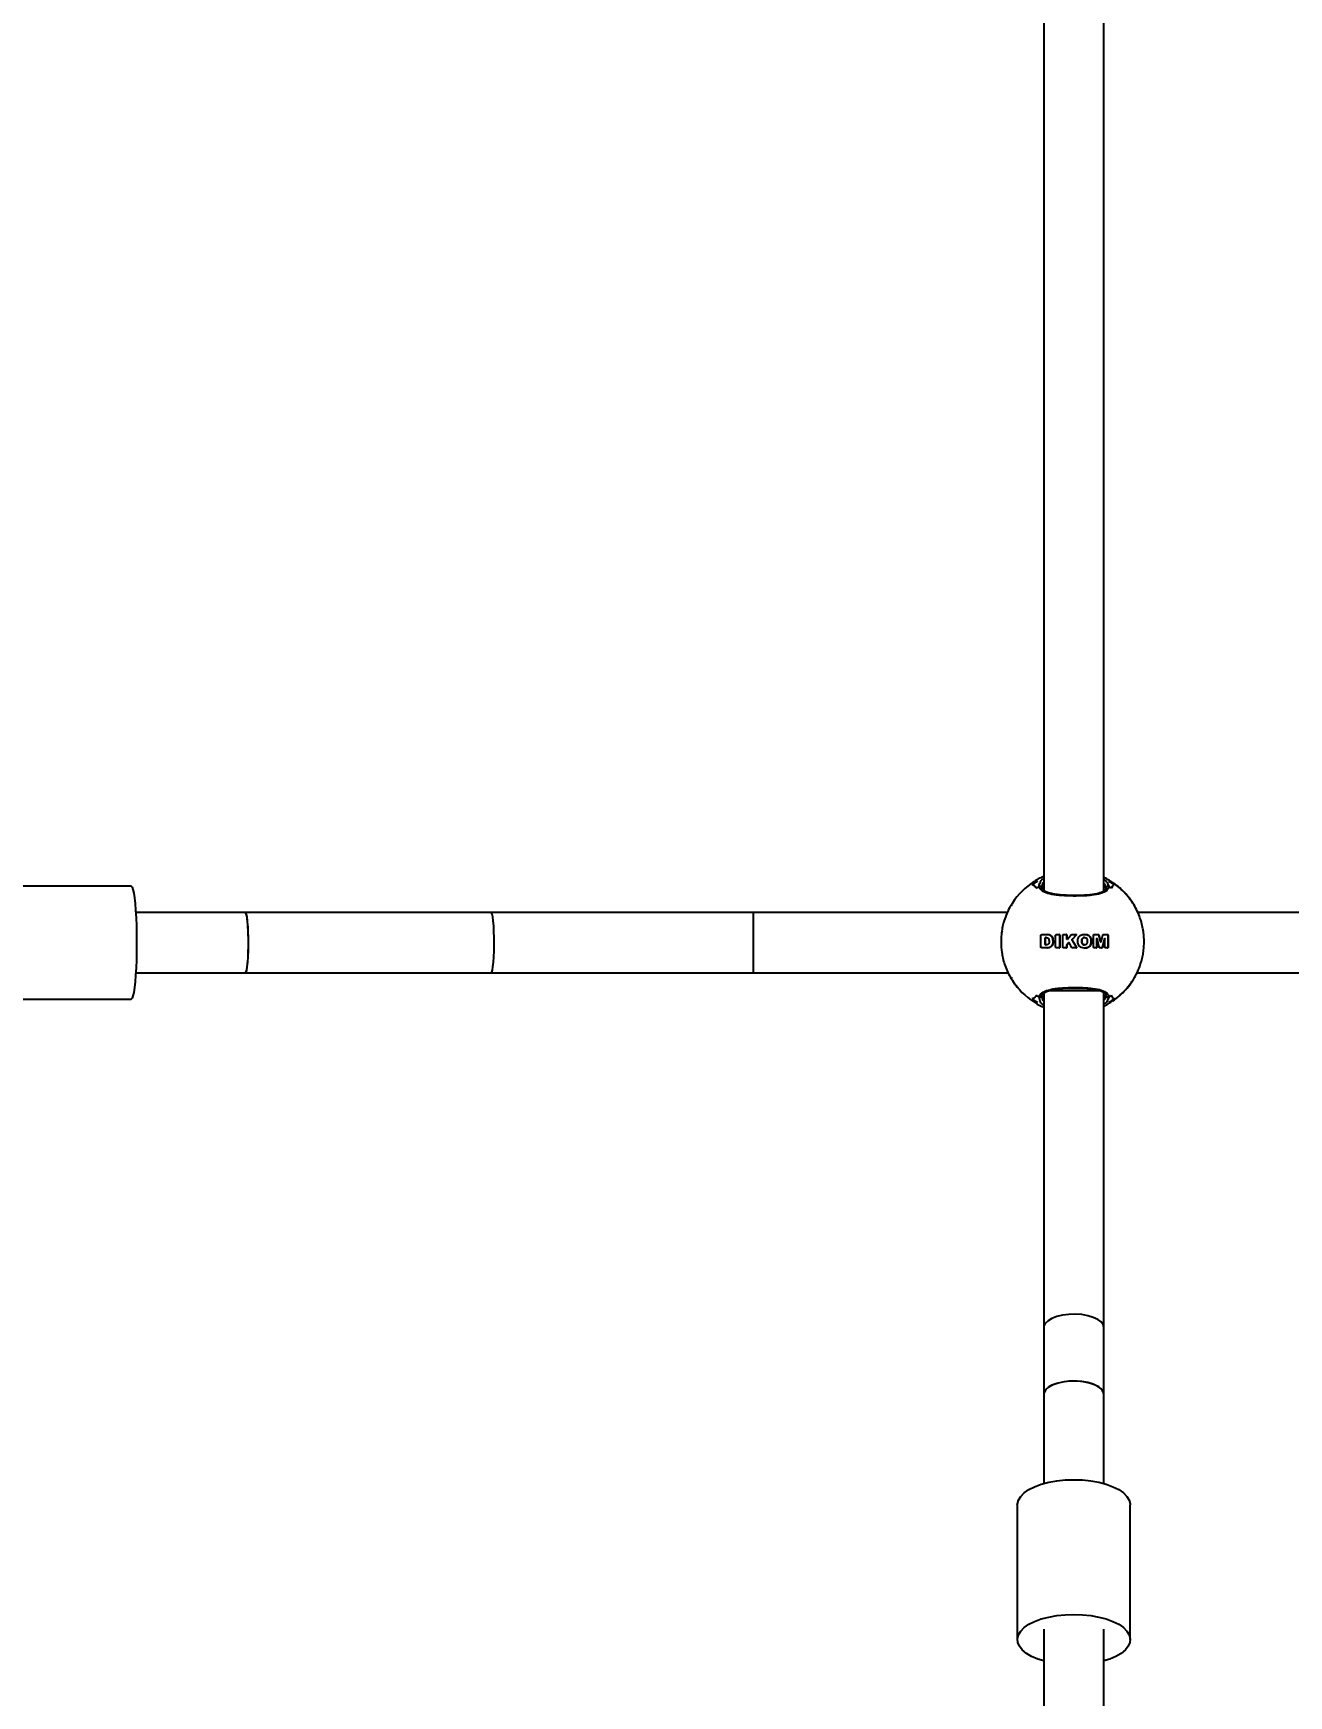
# Model space of a CAD drawing. Header units: millimetres. Extents: x -3362 to 2982, y -2844 to 2289.
# Drawn here: x -847.8 to -514.3, y -461.4 to -19.8 of the extents above; entities that cross this region are included whole.
import ezdxf

# ---------------------------------------------------------------- set-up
doc = ezdxf.new("R2010")
doc.units = ezdxf.units.MM
doc.layers.add('DIKOM_ОБЪЕКТ', color=7, linetype='Continuous')
doc.layers.add('DIKOM_РАЗМЕР_ЗОНА', color=7, linetype='Continuous')
doc.styles.add('style1', font='arial.ttf', dxfattribs={"width": 0.8})
doc.dimstyles.new('1-50', dxfattribs={"dimtxt": 300, "dimasz": 200, "dimexe": 100, "dimexo": 0, "dimgap": 100, "dimtad": 1, "dimdec": 0, "dimtxsty": 'style1', "dimcen": 0, "dimclrd": 7, "dimclre": 7, "dimadec": 1, "dimazin": 2, "dimtfac": 1, "dimtdec": 0, "dimtmove": 0, "dimatfit": 3, "dimfxl": 0, "dimlwd": 25, "dimlwe": 18, "dimarcsym": 0})

# ---------------------------------------------------------------- blocks, each defined once
blk = doc.blocks.new('*D0')
at = {"layer": 'Defpoints', "color": 0, "transparency": 16777216}
for p in [(-2617.78, -272.68), (2982.22, -272.68), (2982.22, -2743.66)]:
    blk.add_point(p, dxfattribs=at)
at = {"layer": 'DIKOM_РАЗМЕР_ЗОНА', "color": 7, "lineweight": 18, "transparency": 16777216}
for p, q in [((-2617.78, -272.68), (-2617.78, -2843.66)), ((2982.22, -272.68), (2982.22, -2843.66))]:
    blk.add_line(p, q, dxfattribs=at)
at = {"layer": 'DIKOM_РАЗМЕР_ЗОНА', "color": 7, "lineweight": 25, "transparency": 16777216}
blk.add_line((-2417.78, -2743.66), (2782.22, -2743.66), dxfattribs=at)
at = {"layer": 'DIKOM_РАЗМЕР_ЗОНА', "color": 7, "transparency": 16777216}
for points in [[(-2417.78, -2710.33), (-2417.78, -2777), (-2617.78, -2743.66)], [(2782.22, -2710.33), (2782.22, -2777), (2982.22, -2743.66)]]:
    blk.add_solid(points, dxfattribs=at)
at = {"layer": 'DIKOM_РАЗМЕР_ЗОНА', "color": 0, "transparency": 16777216, "insert": (182.22, -2490.49), "char_height": 300, "attachment_point": 5, "style": 'style1'}
blk.add_mtext('5600', dxfattribs=at)
blk = doc.blocks.new('*D1')
at = {"layer": 'Defpoints', "color": 0, "transparency": 16777216}
for p in [(-2911.71, 2288.6), (542, 2288.6), (182.22, -2211.4)]:
    blk.add_point(p, dxfattribs=at)
at = {"layer": 'DIKOM_РАЗМЕР_ЗОНА', "color": 7, "lineweight": 18, "transparency": 16777216}
for p, q in [((542, 2288.6), (-3011.71, 2288.6)), ((182.22, -2211.4), (-3011.71, -2211.4))]:
    blk.add_line(p, q, dxfattribs=at)
at = {"layer": 'DIKOM_РАЗМЕР_ЗОНА', "color": 7, "lineweight": 25, "transparency": 16777216}
blk.add_line((-2911.71, -2011.4), (-2911.71, 2088.6), dxfattribs=at)
at = {"layer": 'DIKOM_РАЗМЕР_ЗОНА', "color": 7, "transparency": 16777216}
for points in [[(-2945.05, 2088.6), (-2878.38, 2088.6), (-2911.71, 2288.6)], [(-2945.05, -2011.4), (-2878.38, -2011.4), (-2911.71, -2211.4)]]:
    blk.add_solid(points, dxfattribs=at)
at = {"layer": 'DIKOM_РАЗМЕР_ЗОНА', "color": 0, "transparency": 16777216, "insert": (-3164.89, 38.6), "char_height": 300, "attachment_point": 5, "rotation": 90, "style": 'style1'}
blk.add_mtext('4500', dxfattribs=at)

msp = doc.modelspace()

# ---------------------------------------------------------------- linework, layer by layer
at = {"layer": 'DIKOM_ОБЪЕКТ'}
for p, q in [((-579.41, 25.18), (-579.41, -247.46)), ((-563.41, -247.65), (-563.41, 25.37)), ((-821.81, -246.4), (-861.61, -246.4)), ((-579.87, -246.81), (-579.88, -246.61)), ((-562.91, -246.94), (-562.94, -246.86)), ((-562.43, -245.7), (-562.15, -246.47)), ((-587.89, -251.38), (-587.97, -251.64)), ((-587.62, -250.75), (-587.8, -251.04)), ((-587.73, -250.89), (-587.78, -251.05)), ((-791.41, -253.4), (-820.55, -253.4)), ((-726.15, -253.4), (-791.41, -253.4)), ((-656.49, -253.4), (-726.15, -253.4)), ((-589.07, -253.4), (-656.49, -253.4)), ((-656.49, -269.4), (-656.49, -253.4)), ((-289.07, -253.4), (-554.41, -253.4)), ((-580.15, -259.38), (-580.05, -259.28)), ((-580.15, -262.55), (-580.15, -259.43)), ((-580.05, -259.28), (-579.94, -259.24)), ((-579.94, -259.24), (-579.85, -259.23)), ((-579.85, -259.23), (-578.51, -259.23)), ((-579.04, -260.23), (-579.04, -261.75)), ((-579.04, -261.75), (-579.04, -260.23)), ((-579.04, -260.23), (-579.04, -260.23)), ((-578.8, -260.03), (-578.8, -260.03)), ((-578.79, -260.03), (-578.61, -260.03)), ((-578.78, -260.03), (-578.78, -260.03)), ((-578.51, -259.23), (-577.8, -259.33)), ((-577.8, -259.33), (-578.51, -259.23)), ((-578.2, -260.19), (-578.11, -260.29)), ((-577.8, -259.33), (-577.65, -259.39)), ((-577.65, -259.39), (-577.8, -259.33)), ((-577.8, -259.33), (-577.8, -259.33)), ((-577.65, -259.39), (-577.13, -259.86)), ((-577.14, -259.86), (-577.65, -259.39)), ((-577.65, -259.39), (-577.65, -259.39)), ((-576.94, -260.3), (-577.14, -259.86)), ((-577.14, -259.86), (-577.13, -259.86)), ((-577.13, -259.86), (-576.94, -260.3)), ((-576.94, -260.3), (-576.86, -261.27)), ((-576.86, -261.27), (-576.94, -260.3)), ((-576.94, -260.3), (-576.94, -260.3)), ((-576.23, -262.55), (-576.23, -259.43)), ((-576.03, -259.23), (-575.33, -259.23)), ((-575.13, -259.43), (-575.13, -262.55)), ((-575.13, -262.55), (-575.13, -259.43)), ((-575.13, -259.43), (-575.13, -259.43)), ((-574.33, -262.55), (-574.33, -259.43)), ((-574.13, -259.23), (-573.44, -259.23)), ((-573.24, -259.43), (-573.24, -260.36)), ((-573.24, -260.36), (-573.24, -259.43)), ((-573.24, -259.43), (-573.24, -259.43)), ((-573.24, -260.36), (-573.24, -260.36)), ((-573.17, -260.44), (-573.16, -260.44)), ((-573.1, -260.41), (-572.22, -259.38)), ((-571.89, -259.23), (-570.85, -259.23)), ((-571.8, -260.41), (-570.79, -259.37)), ((-571.8, -260.41), (-571.79, -260.41)), ((-570.79, -259.37), (-571.79, -260.41)), ((-570.79, -259.37), (-570.79, -259.37)), ((-569.09, -260.23), (-569.09, -260.23)), ((-568.82, -260.04), (-568.82, -260.04)), ((-568.56, -259.99), (-568.56, -259.99)), ((-567.88, -259.26), (-568.55, -259.21)), ((-567.88, -259.26), (-567.88, -259.26)), ((-566.84, -260.29), (-566.84, -260.29)), ((-566.18, -262.55), (-566.18, -259.43)), ((-565.98, -259.23), (-564.97, -259.23)), ((-565.31, -262.55), (-565.31, -260.27)), ((-565.31, -260.27), (-565.3, -260.27)), ((-565.3, -260.27), (-565.3, -262.55)), ((-565.28, -260.25), (-565.28, -260.25)), ((-564.68, -262.56), (-565.25, -260.26)), ((-564.28, -261.18), (-564.73, -259.42)), ((-564.72, -259.42), (-564.27, -261.18)), ((-564.18, -261.18), (-563.74, -259.42)), ((-563.21, -260.26), (-563.79, -262.56)), ((-563.79, -262.56), (-563.21, -260.26)), ((-563.49, -259.23), (-562.49, -259.23)), ((-563.21, -260.26), (-563.21, -260.26)), ((-563.18, -260.25), (-563.19, -260.25)), ((-563.16, -262.55), (-563.16, -260.27)), ((-562.3, -262.55), (-562.3, -259.43)), ((-562.3, -259.43), (-562.29, -259.43)), ((-562.29, -259.43), (-562.29, -262.55)), ((-580.14, -262.6), (-580.15, -262.55)), ((-579.93, -262.74), (-580.06, -262.69)), ((-579.85, -262.75), (-579.93, -262.74)), ((-578.5, -262.75), (-579.85, -262.75)), ((-579.04, -261.75), (-579.04, -261.75)), ((-578.81, -261.95), (-578.81, -261.95)), ((-578.41, -261.92), (-578.79, -261.95)), ((-578.78, -261.95), (-578.78, -261.95)), ((-578.37, -262.75), (-578.5, -262.75)), ((-578.49, -262.75), (-578.37, -262.75)), ((-577.84, -262.65), (-578.37, -262.75)), ((-578.37, -262.75), (-577.85, -262.65)), ((-578.37, -262.75), (-578.37, -262.75)), ((-577.85, -262.65), (-577.84, -262.65)), ((-576.99, -261.85), (-576.86, -261.27)), ((-576.99, -261.85), (-576.98, -261.85)), ((-576.86, -261.27), (-576.98, -261.85)), ((-576.86, -261.27), (-576.86, -261.27)), ((-575.33, -262.75), (-576.03, -262.75)), ((-575.13, -262.55), (-575.13, -262.55)), ((-573.44, -262.75), (-574.13, -262.75)), ((-573.24, -262.09), (-573.24, -262.55)), ((-573.24, -262.55), (-573.24, -262.09)), ((-573.24, -262.09), (-573.24, -262.09)), ((-573.24, -262.55), (-573.24, -262.55)), ((-572.81, -261.45), (-573.1, -261.75)), ((-573.1, -261.75), (-572.81, -261.45)), ((-573.1, -261.75), (-573.1, -261.75)), ((-572.81, -261.45), (-572.81, -261.45)), ((-572.71, -261.41), (-572.71, -261.41)), ((-572.02, -262.57), (-572.58, -261.48)), ((-571.83, -260.73), (-571.83, -260.73)), ((-570.79, -262.75), (-571.73, -262.75)), ((-570.7, -262.58), (-570.7, -262.58)), ((-569.26, -260.64), (-569.26, -261.36)), ((-569.26, -260.64), (-569.26, -260.64)), ((-569.26, -261.36), (-569.26, -260.64)), ((-569.26, -261.36), (-569.14, -261.7)), ((-569.26, -261.36), (-569.26, -261.36)), ((-569.13, -261.7), (-569.26, -261.36)), ((-569.14, -261.7), (-569.13, -261.7)), ((-568.58, -262), (-568.57, -262)), ((-568.54, -262.81), (-567.87, -262.73)), ((-567.85, -261.36), (-567.97, -261.71)), ((-567.87, -262.73), (-567.87, -262.73)), ((-567.84, -260.72), (-567.85, -261.36)), ((-566.87, -261.77), (-566.86, -261.77)), ((-565.5, -262.75), (-565.98, -262.75)), ((-565.31, -262.55), (-565.3, -262.55)), ((-564.03, -262.75), (-564.43, -262.75)), ((-564.28, -261.18), (-564.27, -261.18)), ((-564.23, -261.22), (-564.23, -261.22)), ((-563.79, -262.56), (-563.79, -262.56)), ((-562.49, -262.75), (-562.97, -262.75)), ((-562.3, -262.55), (-562.29, -262.55)), ((-820.55, -269.4), (-791.41, -269.4)), ((-791.41, -269.4), (-726.15, -269.4)), ((-726.15, -269.4), (-656.49, -269.4)), ((-656.49, -269.4), (-588.85, -269.4)), ((-587.97, -270.64), (-587.89, -270.9)), ((-587.78, -271.24), (-587.73, -271.39)), ((-554.66, -269.4), (-288.85, -269.4)), ((-861.61, -276.4), (-821.81, -276.4)), ((-580.35, -276.92), (-580.63, -275.82)), ((-579.83, -275.6), (-579.81, -275.69)), ((-579.41, -274.82), (-579.41, -363.63)), ((-564.21, -274.19), (-578.29, -274.19)), ((-563.41, -363.63), (-563.41, -274.63)), ((-562.94, -275.43), (-562.91, -275.35)), ((-562.15, -275.82), (-562.47, -276.64)), ((-561.58, -277.15), (-562.09, -277.22)), ((-561.5, -276.86), (-561.5, -277.14)), ((-579.41, -363.63), (-579.41, -381.4)), ((-563.41, -381.4), (-563.41, -363.63)), ((-579.41, -381.4), (-579.41, -405.05)), ((-563.41, -405.05), (-563.41, -381.4)), ((-586.41, -410.72), (-586.41, -446.5)), ((-556.41, -446.5), (-556.41, -410.72)), ((-579.41, -443.75), (-579.41, -487.2)), ((-563.41, -487.2), (-563.41, -443.75))]:
    msp.add_line(p, q, dxfattribs=at)
at = {"layer": 'DIKOM_ОБЪЕКТ', "flags": 128}
for points in [[(-821.81, -246.4), (-821.75, -246.41), (-821.53, -246.68), (-821.31, -247.28), (-821.1, -248.22), (-820.91, -249.47), (-820.74, -251), (-820.59, -252.77), (-820.47, -254.75), (-820.39, -256.88), (-820.34, -259.11), (-820.32, -261.4)], [(-791.41, -269.4), (-791.24, -269.21), (-791.07, -268.66), (-790.93, -267.77), (-790.8, -266.58), (-790.7, -265.15), (-790.64, -263.54), (-790.61, -261.83), (-790.62, -260.11), (-790.67, -258.44), (-790.75, -256.91), (-790.86, -255.59), (-791, -254.55), (-791.15, -253.82), (-791.32, -253.45), (-791.41, -253.4)], [(-791.41, -269.4), (-791.28, -269.3), (-791.11, -268.83), (-790.96, -268.02), (-790.83, -266.9), (-790.73, -265.53), (-790.65, -263.96), (-790.62, -262.27), (-790.62, -260.54), (-790.65, -258.85), (-790.73, -257.28), (-790.83, -255.9), (-790.96, -254.78), (-791.11, -253.97), (-791.28, -253.51), (-791.41, -253.4)], [(-726.15, -269.4), (-725.98, -269.21), (-725.81, -268.66), (-725.67, -267.77), (-725.54, -266.58), (-725.44, -265.15), (-725.38, -263.54), (-725.35, -261.83), (-725.36, -260.11), (-725.41, -258.44), (-725.49, -256.91), (-725.6, -255.59), (-725.74, -254.55), (-725.89, -253.82), (-726.06, -253.45), (-726.15, -253.4)], [(-820.32, -261.4), (-820.34, -263.69), (-820.39, -265.93), (-820.47, -268.06), (-820.59, -270.03), (-820.74, -271.8), (-820.91, -273.33), (-821.1, -274.58), (-821.31, -275.52), (-821.53, -276.13), (-821.75, -276.39), (-821.81, -276.4)], [(-563.41, -363.63), (-563.59, -362.86), (-564.15, -362.13), (-565.04, -361.47), (-566.23, -360.9), (-567.66, -360.47), (-569.27, -360.18), (-570.97, -360.06), (-572.7, -360.1), (-574.37, -360.31), (-575.9, -360.67), (-577.22, -361.17), (-578.26, -361.79), (-578.99, -362.49), (-579.36, -363.24), (-579.41, -363.63)], [(-563.41, -381.4), (-563.59, -380.63), (-564.15, -379.9), (-565.04, -379.24), (-566.23, -378.67), (-567.66, -378.24), (-569.27, -377.95), (-570.97, -377.83), (-572.7, -377.87), (-574.37, -378.08), (-575.9, -378.44), (-577.22, -378.94), (-578.26, -379.56), (-578.99, -380.26), (-579.36, -381.01), (-579.41, -381.4)], [(-563.41, -381.4), (-563.51, -380.82), (-563.98, -380.08), (-564.79, -379.39), (-565.91, -378.8), (-567.28, -378.34), (-568.85, -378.01), (-570.54, -377.84), (-572.27, -377.84), (-573.96, -378.01), (-575.53, -378.34), (-576.91, -378.8), (-578.03, -379.39), (-578.84, -380.08), (-579.3, -380.82), (-579.41, -381.4)], [(-586.41, -410.72), (-586.4, -410.46), (-586.13, -409.44), (-585.52, -408.45), (-584.59, -407.51), (-583.34, -406.65), (-581.81, -405.89), (-580.04, -405.23), (-578.06, -404.71), (-575.93, -404.32), (-573.7, -404.09), (-571.41, -404.01)], [(-571.41, -404.01), (-569.12, -404.09), (-566.88, -404.32), (-564.75, -404.71), (-562.78, -405.23), (-561.01, -405.89), (-559.48, -406.65), (-558.23, -407.51), (-557.29, -408.45), (-556.68, -409.44), (-556.42, -410.46), (-556.41, -410.72)], [(-579.41, -452.17), (-580.95, -451.67), (-582.61, -450.96), (-584, -450.14), (-585.1, -449.24), (-585.87, -448.27), (-586.31, -447.27), (-586.4, -446.24), (-586.13, -445.22), (-585.52, -444.23), (-584.59, -443.29), (-583.34, -442.43), (-581.81, -441.66), (-580.04, -441.01), (-578.06, -440.49), (-575.93, -440.1), (-573.7, -439.87), (-571.41, -439.79)], [(-571.41, -439.79), (-569.12, -439.87), (-566.88, -440.1), (-564.75, -440.49), (-562.78, -441.01), (-561.01, -441.66), (-559.48, -442.43), (-558.23, -443.29), (-557.29, -444.23), (-556.68, -445.22), (-556.42, -446.24), (-556.51, -447.27), (-556.94, -448.27), (-557.72, -449.24), (-558.82, -450.14), (-560.21, -450.96), (-561.86, -451.67), (-563.41, -452.17)]]:
    msp.add_lwpolyline(points, dxfattribs=at)
at = {"layer": 'DIKOM_ОБЪЕКТ'}
for centre, radius, start, end in [((-571.73, -261.14), 19, 122.6673, 147.3681), ((-571.56, -261.16), 18.7, 120.5917, 125.6198), ((-571.39, -261.13), 17.33, 122.2236, 125.0525), ((-571.4, -261.14), 17.34, 54.9475, 57.7742), ((-571.6, -261.15), 18.69, 54.3792, 59.4093), ((-571.75, -261.14), 19, 32.632, 57.3329), ((-571.74, -261.15), 18.99, 212.6278, 237.3369), ((-571.75, -261.15), 18.99, 302.6629, 327.3721), ((-571.58, -261.16), 18.67, 234.3687, 239.4059), ((-571.28, -261), 17.52, 234.9494, 237.7479), ((-571.51, -260.99), 17.54, 302.2544, 305.0504), ((-571.59, -261.16), 18.66, 300.5931, 305.6323)]:
    msp.add_arc(centre, radius, start, end, dxfattribs=at)
for points, knots in [([(-582.45, -245.96), (-582.27, -246.04), (-581.89, -246.2), (-581.53, -246.69), (-581.34, -246.94)], [0, 0, 0, 0, 0.496575, 1, 1, 1, 1]), ([(-581.34, -246.94), (-581.52, -246.7), (-581.89, -246.21), (-582.26, -246.04), (-582.45, -245.96)], [0, 0, 0, 0, 0.496486, 1, 1, 1, 1]), ([(-579.41, -243.8), (-579.75, -243.94), (-580.69, -244.32), (-581.53, -244.87), (-582.07, -245.22)], [0, 0, 0, 0, 0.368056, 1, 1, 1, 1]), ([(-580.63, -246.47), (-580.64, -246.43), (-580.7, -246.06), (-580.49, -245.66), (-580.3, -245.31)], [0, 0, 0, 0, 0.112865, 1, 1, 1, 1]), ([(-579.9, -246.78), (-579.9, -246.77), (-579.91, -246.7), (-579.99, -246.58), (-580.13, -246.45), (-580.3, -246.39), (-580.47, -246.39), (-580.57, -246.43), (-580.62, -246.46), (-580.63, -246.47)], [0, 0, 0, 0, 0.031903, 0.241196, 0.444783, 0.634215, 0.810284, 0.980065, 1, 1, 1, 1]), ([(-580.63, -246.47), (-580.58, -246.44), (-580.49, -246.4), (-580.32, -246.39), (-580.17, -246.43), (-580.03, -246.53), (-579.93, -246.67), (-579.88, -246.81), (-579.87, -246.91), (-579.87, -246.94)], [0, 0, 0, 0, 0.145335, 0.29079, 0.434703, 0.582192, 0.738608, 0.9062, 1, 1, 1, 1]), ([(-562.15, -246.47), (-562.25, -246.84), (-562.45, -247.61), (-564.09, -248.39), (-566.29, -248.79), (-568.82, -248.97), (-571.57, -249.02), (-574.64, -248.92), (-577.34, -248.6), (-579.36, -247.99), (-580.38, -247.23), (-580.57, -246.67), (-580.63, -246.47)], [0, 0, 0, 0, 0.111435, 0.22936, 0.339014, 0.410111, 0.516711, 0.623258, 0.729394, 0.834803, 0.941416, 1, 1, 1, 1]), ([(-580.3, -245.31), (-580.28, -245.22), (-580.21, -244.9), (-579.74, -244.59), (-579.41, -244.37)], [0, 0, 0, 0, 0.283658, 1, 1, 1, 1]), ([(-579.41, -245.38), (-579.44, -245.41), (-579.91, -245.81), (-579.88, -246.24), (-579.86, -246.63)], [0, 0, 0, 0, 0.071282, 1, 1, 1, 1]), ([(-571.24, -248.86), (-571.31, -248.86), (-571.92, -248.87), (-573.09, -248.83), (-574.67, -248.74), (-576.13, -248.58), (-577.4, -248.35), (-578.43, -248.05), (-579.2, -247.68), (-579.67, -247.26), (-579.87, -246.99), (-579.87, -246.83), (-579.87, -246.8)], [0, 0, 0, 0, 0.014271, 0.137224, 0.25948, 0.3807, 0.501416, 0.620167, 0.738565, 0.856337, 0.978309, 1, 1, 1, 1]), ([(-562.94, -246.97), (-562.94, -247.03), (-562.95, -247.21), (-563.15, -247.49), (-563.64, -247.86), (-564.42, -248.2), (-565.48, -248.47), (-566.76, -248.66), (-568.21, -248.79), (-569.73, -248.86), (-570.76, -248.86), (-571.24, -248.86)], [0, 0, 0, 0, 0.050539, 0.174305, 0.28766, 0.408263, 0.528485, 0.647396, 0.76978, 0.89136, 1, 1, 1, 1]), ([(-561.57, -245.12), (-561.68, -245.04), (-562.25, -244.64), (-562.89, -244.34), (-563.41, -244.1)], [0, 0, 0, 0, 0.19111, 1, 1, 1, 1]), ([(-563.41, -244.59), (-563.05, -244.85), (-562.55, -245.22), (-562.45, -245.59), (-562.43, -245.7)], [0, 0, 0, 0, 0.71125, 1, 1, 1, 1]), ([(-562.94, -246.86), (-562.93, -246.51), (-562.93, -246.11), (-563.36, -245.71), (-563.41, -245.66)], [0, 0, 0, 0, 0.884617, 1, 1, 1, 1]), ([(-562.15, -246.47), (-562.2, -246.44), (-562.29, -246.4), (-562.46, -246.39), (-562.61, -246.43), (-562.75, -246.53), (-562.85, -246.67), (-562.9, -246.81), (-562.91, -246.91), (-562.91, -246.94)], [0, 0, 0, 0, 0.14533, 0.290781, 0.434715, 0.582199, 0.73861, 0.906205, 1, 1, 1, 1]), ([(-562.91, -246.94), (-562.9, -246.88), (-562.89, -246.75), (-562.79, -246.58), (-562.65, -246.45), (-562.48, -246.39), (-562.31, -246.39), (-562.21, -246.43), (-562.16, -246.46), (-562.15, -246.47)], [0, 0, 0, 0, 0.1777, 0.355469, 0.528413, 0.689313, 0.838836, 0.983044, 1, 1, 1, 1]), ([(-552.73, -261.14), (-552.76, -260.32), (-552.81, -259.15), (-553.08, -257.44), (-553.42, -255.99), (-553.98, -254.29), (-554.75, -252.56), (-555.74, -250.82), (-556.95, -249.14), (-558.39, -247.57), (-559.93, -246.19), (-561.05, -245.45), (-561.57, -245.12)], [0, 0, 0, 0, 0.129772, 0.183155, 0.271805, 0.364325, 0.464039, 0.568653, 0.677257, 0.789171, 0.903902, 1, 1, 1, 1]), ([(-561.44, -246.94), (-561.32, -246.7), (-561.08, -246.21), (-560.84, -246.04), (-560.72, -245.96)], [0, 0, 0, 0, 0.496485, 1, 1, 1, 1]), ([(-560.72, -245.96), (-560.84, -246.04), (-561.08, -246.2), (-561.32, -246.69), (-561.44, -246.94)], [0, 0, 0, 0, 0.496573, 1, 1, 1, 1]), ([(-587.8, -251.04), (-588.03, -251.4), (-588.66, -252.37), (-589.41, -254.04), (-590.02, -255.84), (-590.37, -257.24), (-590.48, -258), (-590.52, -258.25)], [0, 0, 0, 0, 0.164454, 0.445198, 0.703344, 0.900364, 1, 1, 1, 1]), ([(-590.47, -258.26), (-590.54, -258.58), (-590.73, -259.48), (-590.76, -261.46), (-590.71, -263.24), (-590.49, -264.17), (-590.47, -264.27)], [0, 0, 0, 0, 0.17298, 0.481734, 0.944296, 1, 1, 1, 1]), ([(-580.15, -259.43), (-580.15, -259.42), (-580.15, -259.4), (-580.15, -259.39), (-580.15, -259.38)], [0, 0, 0, 0, 0.536855, 1, 1, 1, 1]), ([(-578.79, -260.03), (-578.83, -260.03), (-578.9, -260.03), (-578.97, -260.09), (-579.02, -260.16), (-579.04, -260.2), (-579.04, -260.23)], [0, 0, 0, 0, 0.32375, 0.603494, 0.807584, 1, 1, 1, 1]), ([(-579.04, -260.23), (-579.03, -260.2), (-579.02, -260.16), (-578.98, -260.1), (-578.92, -260.05), (-578.85, -260.03), (-578.81, -260.03), (-578.79, -260.03)], [0, 0, 0, 0, 0.193623, 0.386648, 0.591765, 0.825304, 1, 1, 1, 1]), ([(-578.61, -260.03), (-578.51, -260.05), (-578.36, -260.08), (-578.24, -260.16), (-578.2, -260.19)], [0, 0, 0, 0, 0.709338, 1, 1, 1, 1]), ([(-578.11, -260.29), (-578.07, -260.36), (-578.02, -260.45), (-578, -260.55), (-578, -260.57)], [0, 0, 0, 0, 0.785672, 1, 1, 1, 1]), ([(-576.23, -259.43), (-576.23, -259.41), (-576.22, -259.36), (-576.19, -259.3), (-576.14, -259.26), (-576.08, -259.24), (-576.04, -259.23), (-576.03, -259.23)], [0, 0, 0, 0, 0.210496, 0.421631, 0.633405, 0.854068, 1, 1, 1, 1]), ([(-575.13, -259.43), (-575.14, -259.41), (-575.14, -259.36), (-575.18, -259.3), (-575.24, -259.25), (-575.29, -259.23), (-575.33, -259.23), (-575.34, -259.23)], [0, 0, 0, 0, 0.219375, 0.43833, 0.666348, 0.903989, 1, 1, 1, 1]), ([(-575.33, -259.23), (-575.31, -259.23), (-575.26, -259.24), (-575.19, -259.28), (-575.15, -259.34), (-575.13, -259.4), (-575.13, -259.42), (-575.13, -259.43)], [0, 0, 0, 0, 0.240945, 0.481785, 0.722246, 0.954156, 1, 1, 1, 1]), ([(-574.33, -259.43), (-574.33, -259.41), (-574.33, -259.36), (-574.29, -259.3), (-574.25, -259.26), (-574.19, -259.23), (-574.15, -259.23), (-574.13, -259.23)], [0, 0, 0, 0, 0.207801, 0.416203, 0.622773, 0.831239, 1, 1, 1, 1]), ([(-573.44, -259.23), (-573.42, -259.23), (-573.37, -259.24), (-573.31, -259.28), (-573.26, -259.33), (-573.24, -259.39), (-573.24, -259.42), (-573.24, -259.43)], [0, 0, 0, 0, 0.228838, 0.457912, 0.68845, 0.917228, 1, 1, 1, 1]), ([(-573.24, -259.43), (-573.24, -259.41), (-573.25, -259.36), (-573.29, -259.3), (-573.35, -259.25), (-573.4, -259.23), (-573.43, -259.23), (-573.44, -259.23)], [0, 0, 0, 0, 0.224066, 0.448539, 0.675943, 0.906373, 1, 1, 1, 1]), ([(-573.24, -260.36), (-573.23, -260.37), (-573.23, -260.38), (-573.22, -260.41), (-573.21, -260.42), (-573.18, -260.44), (-573.16, -260.44), (-573.13, -260.43), (-573.12, -260.42), (-573.11, -260.41), (-573.1, -260.41)], [0, 0, 0, 0, 0.130898, 0.262594, 0.394423, 0.528178, 0.662957, 0.797719, 0.931296, 1, 1, 1, 1]), ([(-573.17, -260.44), (-573.17, -260.44), (-573.18, -260.44), (-573.2, -260.43), (-573.22, -260.42), (-573.23, -260.4), (-573.24, -260.38), (-573.24, -260.36), (-573.24, -260.36)], [0, 0, 0, 0, 0.05395, 0.263089, 0.474372, 0.683231, 0.891397, 1, 1, 1, 1]), ([(-572.22, -259.38), (-572.18, -259.35), (-572.1, -259.28), (-571.98, -259.24), (-571.91, -259.23), (-571.89, -259.23)], [0, 0, 0, 0, 0.427634, 0.855278, 1, 1, 1, 1]), ([(-571.83, -260.73), (-571.84, -260.7), (-571.87, -260.64), (-571.87, -260.55), (-571.84, -260.47), (-571.81, -260.43), (-571.8, -260.41)], [0, 0, 0, 0, 0.27413, 0.549082, 0.822517, 1, 1, 1, 1]), ([(-571.79, -260.41), (-571.81, -260.44), (-571.85, -260.49), (-571.87, -260.58), (-571.86, -260.66), (-571.84, -260.71), (-571.83, -260.73)], [0, 0, 0, 0, 0.273549, 0.546539, 0.820561, 1, 1, 1, 1]), ([(-570.85, -259.23), (-570.84, -259.23), (-570.82, -259.23), (-570.79, -259.25), (-570.78, -259.27), (-570.77, -259.3), (-570.76, -259.33), (-570.77, -259.35), (-570.78, -259.37), (-570.79, -259.37)], [0, 0, 0, 0, 0.146905, 0.293554, 0.441854, 0.590389, 0.739344, 0.889423, 1, 1, 1, 1]), ([(-570.79, -259.37), (-570.79, -259.37), (-570.77, -259.35), (-570.77, -259.32), (-570.77, -259.29), (-570.78, -259.26), (-570.81, -259.24), (-570.83, -259.23), (-570.85, -259.23), (-570.85, -259.23)], [0, 0, 0, 0, 0.149661, 0.298676, 0.448513, 0.598776, 0.748549, 0.896638, 1, 1, 1, 1]), ([(-570.28, -261.66), (-570.32, -261.31), (-570.38, -260.85), (-570.3, -260.41), (-570.28, -260.31)], [0, 0, 0, 0, 0.776375, 1, 1, 1, 1]), ([(-570.28, -260.31), (-570.22, -260.15), (-570.09, -259.83), (-569.74, -259.47), (-569.46, -259.35), (-569.32, -259.29)], [0, 0, 0, 0, 0.356985, 0.69517, 1, 1, 1, 1]), ([(-569.32, -259.29), (-569.01, -259.23), (-568.52, -259.13), (-568.05, -259.22), (-567.88, -259.26)], [0, 0, 0, 0, 0.646342, 1, 1, 1, 1]), ([(-569.09, -260.23), (-569.14, -260.31), (-569.22, -260.44), (-569.25, -260.59), (-569.26, -260.64)], [0, 0, 0, 0, 0.667212, 1, 1, 1, 1]), ([(-569.26, -260.64), (-569.23, -260.54), (-569.2, -260.39), (-569.11, -260.27), (-569.09, -260.23)], [0, 0, 0, 0, 0.667309, 1, 1, 1, 1]), ([(-568.82, -260.04), (-568.89, -260.07), (-568.99, -260.12), (-569.07, -260.2), (-569.09, -260.23)], [0, 0, 0, 0, 0.698939, 1, 1, 1, 1]), ([(-569.09, -260.23), (-569.03, -260.17), (-568.95, -260.09), (-568.85, -260.05), (-568.82, -260.04)], [0, 0, 0, 0, 0.699105, 1, 1, 1, 1]), ([(-568.56, -260), (-568.59, -260), (-568.68, -259.99), (-568.76, -260.02), (-568.82, -260.04)], [0, 0, 0, 0, 0.329169, 1, 1, 1, 1]), ([(-568.82, -260.04), (-568.74, -260.01), (-568.6, -259.97), (-568.46, -260), (-568.4, -260.01)], [0, 0, 0, 0, 0.581693, 1, 1, 1, 1]), ([(-568.4, -260.01), (-568.31, -260.04), (-568.17, -260.09), (-568.06, -260.19), (-568.02, -260.22)], [0, 0, 0, 0, 0.662632, 1, 1, 1, 1]), ([(-568.02, -260.22), (-567.97, -260.31), (-567.87, -260.46), (-567.85, -260.64), (-567.84, -260.72)], [0, 0, 0, 0, 0.548955, 1, 1, 1, 1]), ([(-567.88, -259.26), (-567.72, -259.32), (-567.4, -259.45), (-567.03, -259.82), (-566.9, -260.14), (-566.84, -260.29)], [0, 0, 0, 0, 0.338054, 0.676281, 1, 1, 1, 1]), ([(-566.84, -260.29), (-566.9, -260.13), (-567.03, -259.82), (-567.41, -259.45), (-567.72, -259.32), (-567.88, -259.26)], [0, 0, 0, 0, 0.330513, 0.66092, 1, 1, 1, 1]), ([(-566.87, -261.77), (-566.81, -261.41), (-566.73, -260.91), (-566.82, -260.43), (-566.84, -260.29)], [0, 0, 0, 0, 0.724712, 1, 1, 1, 1]), ([(-566.84, -260.29), (-566.79, -260.65), (-566.73, -261.15), (-566.83, -261.63), (-566.86, -261.77)], [0, 0, 0, 0, 0.724301, 1, 1, 1, 1]), ([(-566.18, -259.43), (-566.18, -259.41), (-566.18, -259.37), (-566.15, -259.31), (-566.11, -259.26), (-566.05, -259.23), (-566.01, -259.23), (-565.98, -259.23)], [0, 0, 0, 0, 0.190591, 0.381716, 0.58053, 0.790884, 1, 1, 1, 1]), ([(-565.31, -260.27), (-565.31, -260.27), (-565.3, -260.26), (-565.3, -260.25), (-565.29, -260.25), (-565.29, -260.25), (-565.28, -260.25), (-565.28, -260.25)], [0, 0, 0, 0, 0.226643, 0.454875, 0.694206, 0.950578, 1, 1, 1, 1]), ([(-565.25, -260.26), (-565.26, -260.26), (-565.26, -260.25), (-565.27, -260.25), (-565.27, -260.25), (-565.28, -260.25), (-565.29, -260.25), (-565.3, -260.26), (-565.3, -260.26), (-565.3, -260.27), (-565.3, -260.27)], [0, 0, 0, 0, 0.124735, 0.249708, 0.380288, 0.51937, 0.665668, 0.811791, 0.950077, 1, 1, 1, 1]), ([(-564.97, -259.23), (-564.94, -259.23), (-564.88, -259.24), (-564.8, -259.29), (-564.74, -259.36), (-564.73, -259.41), (-564.72, -259.42)], [0, 0, 0, 0, 0.285045, 0.570779, 0.836689, 1, 1, 1, 1]), ([(-563.74, -259.42), (-563.72, -259.39), (-563.69, -259.33), (-563.62, -259.27), (-563.55, -259.24), (-563.5, -259.23), (-563.49, -259.23)], [0, 0, 0, 0, 0.289888, 0.578527, 0.898216, 1, 1, 1, 1]), ([(-563.16, -260.27), (-563.16, -260.27), (-563.16, -260.26), (-563.17, -260.25), (-563.17, -260.25), (-563.18, -260.25), (-563.19, -260.25), (-563.2, -260.25), (-563.21, -260.26), (-563.21, -260.26), (-563.21, -260.26)], [0, 0, 0, 0, 0.113671, 0.227108, 0.347177, 0.485297, 0.639832, 0.804208, 0.964329, 1, 1, 1, 1]), ([(-563.21, -260.26), (-563.21, -260.26), (-563.21, -260.25), (-563.2, -260.25), (-563.19, -260.25), (-563.19, -260.25), (-563.19, -260.25)], [0, 0, 0, 0, 0.295517, 0.591331, 0.920905, 1, 1, 1, 1]), ([(-562.3, -259.43), (-562.3, -259.41), (-562.31, -259.37), (-562.34, -259.32), (-562.38, -259.27), (-562.43, -259.24), (-562.47, -259.23), (-562.5, -259.23)], [0, 0, 0, 0, 0.180252, 0.359632, 0.544828, 0.75432, 1, 1, 1, 1]), ([(-562.49, -259.23), (-562.46, -259.24), (-562.41, -259.24), (-562.35, -259.29), (-562.31, -259.35), (-562.3, -259.4), (-562.3, -259.43), (-562.29, -259.43)], [0, 0, 0, 0, 0.322268, 0.547323, 0.773808, 0.968918, 1, 1, 1, 1]), ([(-590.48, -264.28), (-590.47, -264.39), (-590.36, -265.06), (-590.06, -266.3), (-589.5, -268), (-588.77, -269.68), (-588.13, -270.74), (-587.82, -271.26)], [0, 0, 0, 0, 0.046712, 0.271655, 0.506419, 0.759433, 1, 1, 1, 1]), ([(-580.06, -262.69), (-580.08, -262.68), (-580.11, -262.66), (-580.13, -262.62), (-580.14, -262.6)], [0, 0, 0, 0, 0.555368, 1, 1, 1, 1]), ([(-579.04, -261.75), (-579.04, -261.78), (-579.03, -261.82), (-578.99, -261.88), (-578.93, -261.92), (-578.87, -261.95), (-578.83, -261.95), (-578.81, -261.95)], [0, 0, 0, 0, 0.195156, 0.389556, 0.596433, 0.832004, 1, 1, 1, 1]), ([(-578.79, -261.95), (-578.82, -261.95), (-578.89, -261.95), (-578.97, -261.9), (-579.02, -261.84), (-579.03, -261.79), (-579.04, -261.76), (-579.04, -261.75)], [0, 0, 0, 0, 0.30984, 0.579231, 0.779594, 0.961322, 1, 1, 1, 1]), ([(-578.12, -261.74), (-578.17, -261.79), (-578.26, -261.87), (-578.37, -261.91), (-578.41, -261.92)], [0, 0, 0, 0, 0.617404, 1, 1, 1, 1]), ([(-578.01, -261.5), (-578.03, -261.56), (-578.05, -261.65), (-578.1, -261.72), (-578.12, -261.74)], [0, 0, 0, 0, 0.68874, 1, 1, 1, 1]), ([(-578, -260.57), (-577.98, -260.83), (-577.95, -261.15), (-578, -261.45), (-578.01, -261.5)], [0, 0, 0, 0, 0.827828, 1, 1, 1, 1]), ([(-577.85, -262.65), (-577.67, -262.57), (-577.32, -262.39), (-577.1, -262.03), (-576.99, -261.85)], [0, 0, 0, 0, 0.489812, 1, 1, 1, 1]), ([(-576.98, -261.85), (-577.08, -262.01), (-577.27, -262.32), (-577.61, -262.55), (-577.8, -262.64), (-577.84, -262.65)], [0, 0, 0, 0, 0.445376, 0.889307, 1, 1, 1, 1]), ([(-576.03, -262.75), (-576.05, -262.75), (-576.1, -262.75), (-576.16, -262.71), (-576.2, -262.66), (-576.23, -262.6), (-576.23, -262.57), (-576.23, -262.55)], [0, 0, 0, 0, 0.220463, 0.44126, 0.651311, 0.848339, 1, 1, 1, 1]), ([(-575.13, -262.55), (-575.13, -262.57), (-575.14, -262.62), (-575.17, -262.68), (-575.22, -262.72), (-575.28, -262.75), (-575.31, -262.75), (-575.33, -262.75)], [0, 0, 0, 0, 0.206317, 0.412596, 0.625854, 0.848781, 1, 1, 1, 1]), ([(-575.33, -262.75), (-575.31, -262.75), (-575.26, -262.74), (-575.2, -262.71), (-575.15, -262.65), (-575.13, -262.6), (-575.13, -262.56), (-575.13, -262.55)], [0, 0, 0, 0, 0.228666, 0.457553, 0.685607, 0.904696, 1, 1, 1, 1]), ([(-574.13, -262.75), (-574.15, -262.75), (-574.2, -262.75), (-574.26, -262.72), (-574.3, -262.67), (-574.33, -262.61), (-574.33, -262.57), (-574.33, -262.55)], [0, 0, 0, 0, 0.208522, 0.417201, 0.62182, 0.821155, 1, 1, 1, 1]), ([(-573.24, -262.55), (-573.24, -262.57), (-573.24, -262.62), (-573.28, -262.68), (-573.33, -262.72), (-573.38, -262.75), (-573.42, -262.75), (-573.44, -262.75)], [0, 0, 0, 0, 0.209032, 0.418091, 0.630582, 0.845552, 1, 1, 1, 1]), ([(-573.44, -262.75), (-573.42, -262.75), (-573.37, -262.74), (-573.31, -262.71), (-573.27, -262.66), (-573.24, -262.6), (-573.24, -262.57), (-573.24, -262.55)], [0, 0, 0, 0, 0.214992, 0.429986, 0.64611, 0.860777, 1, 1, 1, 1]), ([(-573.1, -261.75), (-573.13, -261.79), (-573.2, -261.87), (-573.23, -261.99), (-573.24, -262.07), (-573.24, -262.09)], [0, 0, 0, 0, 0.404749, 0.80955, 1, 1, 1, 1]), ([(-573.24, -262.09), (-573.24, -262.04), (-573.23, -261.94), (-573.17, -261.82), (-573.12, -261.77), (-573.1, -261.75)], [0, 0, 0, 0, 0.401135, 0.801832, 1, 1, 1, 1]), ([(-572.58, -261.48), (-572.59, -261.47), (-572.61, -261.44), (-572.65, -261.42), (-572.7, -261.4), (-572.75, -261.41), (-572.78, -261.43), (-572.8, -261.44), (-572.81, -261.45)], [0, 0, 0, 0, 0.180289, 0.360183, 0.541153, 0.723368, 0.906642, 1, 1, 1, 1]), ([(-572.81, -261.45), (-572.8, -261.44), (-572.77, -261.42), (-572.74, -261.41), (-572.71, -261.41), (-572.71, -261.41)], [0, 0, 0, 0, 0.431603, 0.863309, 1, 1, 1, 1]), ([(-571.73, -262.75), (-571.77, -262.74), (-571.85, -262.73), (-571.95, -262.67), (-572, -262.61), (-572.02, -262.57)], [0, 0, 0, 0, 0.330852, 0.661682, 1, 1, 1, 1]), ([(-571.83, -260.73), (-571.64, -261.03), (-571.26, -261.65), (-570.88, -262.27), (-570.7, -262.58)], [0, 0, 0, 0, 0.49862, 1, 1, 1, 1]), ([(-570.7, -262.58), (-570.89, -262.27), (-571.26, -261.65), (-571.64, -261.04), (-571.83, -260.73)], [0, 0, 0, 0, 0.49858, 1, 1, 1, 1]), ([(-570.8, -262.75), (-570.78, -262.75), (-570.76, -262.74), (-570.72, -262.72), (-570.7, -262.69), (-570.69, -262.65), (-570.69, -262.61), (-570.7, -262.59), (-570.7, -262.58)], [0, 0, 0, 0, 0.171381, 0.343123, 0.514991, 0.68764, 0.860453, 1, 1, 1, 1]), ([(-570.7, -262.58), (-570.69, -262.59), (-570.68, -262.62), (-570.68, -262.66), (-570.7, -262.7), (-570.73, -262.73), (-570.76, -262.74), (-570.78, -262.75), (-570.79, -262.75)], [0, 0, 0, 0, 0.173958, 0.347851, 0.52147, 0.695229, 0.867612, 1, 1, 1, 1]), ([(-569.42, -262.66), (-569.56, -262.59), (-569.84, -262.46), (-570.14, -262.1), (-570.23, -261.8), (-570.28, -261.66)], [0, 0, 0, 0, 0.337003, 0.674206, 1, 1, 1, 1]), ([(-567.87, -262.73), (-568.11, -262.77), (-568.63, -262.88), (-569.15, -262.73), (-569.42, -262.66)], [0, 0, 0, 0, 0.468593, 1, 1, 1, 1]), ([(-569.14, -261.7), (-569.09, -261.76), (-568.99, -261.88), (-568.79, -261.99), (-568.64, -262), (-568.58, -262)], [0, 0, 0, 0, 0.346711, 0.693599, 1, 1, 1, 1]), ([(-568.51, -262), (-568.59, -262), (-568.74, -262), (-568.96, -261.9), (-569.08, -261.78), (-569.13, -261.71), (-569.13, -261.7)], [0, 0, 0, 0, 0.320711, 0.641335, 0.961024, 1, 1, 1, 1]), ([(-567.97, -261.71), (-568.02, -261.77), (-568.11, -261.88), (-568.31, -261.98), (-568.45, -261.99), (-568.51, -262)], [0, 0, 0, 0, 0.348284, 0.696324, 1, 1, 1, 1]), ([(-566.86, -261.77), (-566.94, -261.93), (-567.11, -262.26), (-567.49, -262.57), (-567.76, -262.68), (-567.87, -262.73)], [0, 0, 0, 0, 0.37871, 0.757083, 1, 1, 1, 1]), ([(-567.87, -262.73), (-567.7, -262.65), (-567.37, -262.5), (-567.03, -262.13), (-566.91, -261.87), (-566.87, -261.77)], [0, 0, 0, 0, 0.385538, 0.771313, 1, 1, 1, 1]), ([(-565.98, -262.75), (-566.01, -262.75), (-566.05, -262.74), (-566.11, -262.71), (-566.16, -262.65), (-566.18, -262.6), (-566.18, -262.56), (-566.18, -262.55)], [0, 0, 0, 0, 0.228472, 0.457048, 0.68345, 0.900542, 1, 1, 1, 1]), ([(-565.51, -262.75), (-565.48, -262.75), (-565.44, -262.75), (-565.38, -262.72), (-565.34, -262.67), (-565.31, -262.61), (-565.31, -262.57), (-565.31, -262.55)], [0, 0, 0, 0, 0.217165, 0.434459, 0.640558, 0.831766, 1, 1, 1, 1]), ([(-565.3, -262.55), (-565.31, -262.57), (-565.31, -262.61), (-565.33, -262.67), (-565.37, -262.71), (-565.42, -262.74), (-565.47, -262.75), (-565.5, -262.75), (-565.5, -262.75)], [0, 0, 0, 0, 0.181522, 0.363627, 0.545382, 0.735145, 0.937668, 1, 1, 1, 1]), ([(-564.43, -262.75), (-564.46, -262.75), (-564.52, -262.74), (-564.6, -262.69), (-564.66, -262.62), (-564.67, -262.57), (-564.68, -262.56)], [0, 0, 0, 0, 0.283967, 0.568046, 0.8446, 1, 1, 1, 1]), ([(-564.23, -261.22), (-564.23, -261.22), (-564.24, -261.22), (-564.25, -261.21), (-564.27, -261.2), (-564.28, -261.19), (-564.28, -261.18), (-564.28, -261.18)], [0, 0, 0, 0, 0.019401, 0.319671, 0.619183, 0.89519, 1, 1, 1, 1]), ([(-564.27, -261.18), (-564.27, -261.18), (-564.27, -261.2), (-564.26, -261.21), (-564.24, -261.22), (-564.22, -261.22), (-564.21, -261.21), (-564.19, -261.2), (-564.18, -261.19), (-564.18, -261.18), (-564.18, -261.18)], [0, 0, 0, 0, 0.119616, 0.240741, 0.369542, 0.510807, 0.660675, 0.809809, 0.947628, 1, 1, 1, 1]), ([(-564.04, -262.75), (-564.01, -262.75), (-563.95, -262.74), (-563.87, -262.69), (-563.81, -262.63), (-563.8, -262.58), (-563.79, -262.56)], [0, 0, 0, 0, 0.282105, 0.564682, 0.822609, 1, 1, 1, 1]), ([(-563.79, -262.56), (-563.8, -262.58), (-563.81, -262.63), (-563.86, -262.69), (-563.93, -262.73), (-563.99, -262.75), (-564.02, -262.75), (-564.03, -262.75)], [0, 0, 0, 0, 0.216256, 0.432973, 0.659987, 0.912227, 1, 1, 1, 1]), ([(-562.97, -262.75), (-563, -262.74), (-563.05, -262.73), (-563.12, -262.68), (-563.15, -262.61), (-563.16, -262.57), (-563.16, -262.55)], [0, 0, 0, 0, 0.321094, 0.609482, 0.826986, 1, 1, 1, 1]), ([(-562.29, -262.55), (-562.3, -262.57), (-562.3, -262.61), (-562.32, -262.66), (-562.36, -262.7), (-562.41, -262.74), (-562.46, -262.75), (-562.48, -262.75), (-562.49, -262.75)], [0, 0, 0, 0, 0.169606, 0.338232, 0.511854, 0.706827, 0.934145, 1, 1, 1, 1]), ([(-562.49, -262.75), (-562.47, -262.75), (-562.42, -262.74), (-562.35, -262.7), (-562.31, -262.64), (-562.3, -262.59), (-562.3, -262.56), (-562.3, -262.55)], [0, 0, 0, 0, 0.301056, 0.521249, 0.742615, 0.930838, 1, 1, 1, 1]), ([(-561.57, -277.16), (-561.4, -277.07), (-560.57, -276.58), (-559.23, -275.49), (-557.58, -273.89), (-556.16, -272.11), (-554.98, -270.2), (-554.08, -268.26), (-553.46, -266.45), (-553.08, -264.83), (-552.8, -263.11), (-552.76, -261.89), (-552.73, -261.14)], [0, 0, 0, 0, 0.030465, 0.151114, 0.271216, 0.390416, 0.508026, 0.622285, 0.727325, 0.807501, 0.883349, 1, 1, 1, 1]), ([(-587.82, -271.26), (-587.79, -271.31), (-587.42, -271.97), (-586.82, -272.78), (-586.19, -273.46), (-586.03, -273.64)], [0, 0, 0, 0, 0.062739, 0.758385, 1, 1, 1, 1]), ([(-580.63, -275.82), (-580.62, -275.76), (-580.51, -275.28), (-579.79, -274.49), (-577.73, -273.76), (-575.29, -273.43), (-572.63, -273.29), (-569.85, -273.27), (-566.9, -273.42), (-564.46, -273.8), (-562.8, -274.48), (-562.2, -275.23), (-562.16, -275.71), (-562.15, -275.82)], [0, 0, 0, 0, 0.016182, 0.139896, 0.255656, 0.364059, 0.435115, 0.541735, 0.648232, 0.754187, 0.859594, 0.967104, 1, 1, 1, 1]), ([(-579.8, -275.32), (-579.77, -275.25), (-579.71, -275.05), (-579.32, -274.7), (-578.65, -274.33), (-577.69, -274.01), (-576.49, -273.76), (-575.08, -273.58), (-573.53, -273.48), (-572.43, -273.43), (-571.86, -273.43), (-571.84, -273.43)], [0, 0, 0, 0, 0.077582, 0.206862, 0.330324, 0.461854, 0.594333, 0.726338, 0.861276, 0.995181, 1, 1, 1, 1]), ([(-571.84, -273.43), (-571.31, -273.43), (-570.22, -273.42), (-568.63, -273.47), (-567.12, -273.58), (-565.78, -273.76), (-564.66, -274.01), (-563.81, -274.34), (-563.24, -274.7), (-562.97, -275.09), (-562.87, -275.29), (-562.91, -275.45), (-562.91, -275.45)], [0, 0, 0, 0, 0.108838, 0.222116, 0.334391, 0.445413, 0.555646, 0.663689, 0.771982, 0.880322, 0.998512, 1, 1, 1, 1]), ([(-581.34, -275.35), (-581.52, -275.59), (-581.89, -276.08), (-582.26, -276.25), (-582.45, -276.33)], [0, 0, 0, 0, 0.496486, 1, 1, 1, 1]), ([(-581.34, -275.35), (-581.52, -275.59), (-581.89, -276.08), (-582.26, -276.25), (-582.45, -276.33)], [0, 0, 0, 0, 0.496486, 1, 1, 1, 1]), ([(-582.11, -277.04), (-581.93, -277.16), (-581.14, -277.72), (-580.23, -278.21), (-579.46, -278.5), (-579.41, -278.52)], [0, 0, 0, 0, 0.20465, 0.944, 1, 1, 1, 1]), ([(-580.63, -275.82), (-580.58, -275.84), (-580.49, -275.89), (-580.32, -275.9), (-580.17, -275.85), (-580.03, -275.76), (-579.93, -275.62), (-579.88, -275.47), (-579.87, -275.38), (-579.87, -275.35)], [0, 0, 0, 0, 0.145314, 0.290736, 0.434567, 0.582035, 0.738428, 0.905996, 1, 1, 1, 1]), ([(-579.87, -275.35), (-579.88, -275.41), (-579.89, -275.54), (-579.99, -275.71), (-580.13, -275.84), (-580.3, -275.9), (-580.47, -275.89), (-580.57, -275.85), (-580.62, -275.82), (-580.63, -275.82)], [0, 0, 0, 0, 0.177682, 0.355624, 0.52853, 0.689413, 0.838952, 0.983069, 1, 1, 1, 1]), ([(-579.41, -277.95), (-579.79, -277.68), (-580.27, -277.34), (-580.34, -276.99), (-580.35, -276.92)], [0, 0, 0, 0, 0.79586, 1, 1, 1, 1]), ([(-579.89, -275.63), (-579.9, -275.61), (-579.91, -275.55), (-579.88, -275.5), (-579.86, -275.48)], [0, 0, 0, 0, 0.451672, 1, 1, 1, 1]), ([(-579.81, -275.69), (-579.85, -276.03), (-579.89, -276.42), (-579.47, -276.82), (-579.41, -276.87)], [0, 0, 0, 0, 0.854477, 1, 1, 1, 1]), ([(-563.41, -276.65), (-563.38, -276.62), (-562.92, -276.22), (-562.93, -275.81), (-562.94, -275.43)], [0, 0, 0, 0, 0.065531, 1, 1, 1, 1]), ([(-562.47, -276.64), (-562.49, -276.75), (-562.58, -277.1), (-563.08, -277.45), (-563.41, -277.67)], [0, 0, 0, 0, 0.340201, 1, 1, 1, 1]), ([(-563.41, -278.2), (-563.29, -278.15), (-562.64, -277.88), (-562.05, -277.48), (-561.57, -277.16)], [0, 0, 0, 0, 0.180756, 1, 1, 1, 1]), ([(-562.91, -275.35), (-562.9, -275.41), (-562.89, -275.54), (-562.79, -275.71), (-562.65, -275.84), (-562.48, -275.9), (-562.31, -275.89), (-562.21, -275.85), (-562.16, -275.82), (-562.15, -275.82)], [0, 0, 0, 0, 0.177679, 0.355618, 0.528542, 0.689423, 0.838931, 0.983046, 1, 1, 1, 1]), ([(-562.15, -275.82), (-562.2, -275.84), (-562.29, -275.89), (-562.46, -275.9), (-562.61, -275.85), (-562.75, -275.76), (-562.85, -275.62), (-562.9, -275.47), (-562.91, -275.38), (-562.91, -275.35)], [0, 0, 0, 0, 0.145309, 0.290726, 0.434579, 0.582042, 0.73843, 0.906001, 1, 1, 1, 1]), ([(-560.72, -276.33), (-560.84, -276.25), (-561.08, -276.08), (-561.32, -275.59), (-561.44, -275.35)], [0, 0, 0, 0, 0.496566, 1, 1, 1, 1]), ([(-560.72, -276.33), (-560.84, -276.25), (-561.08, -276.08), (-561.32, -275.59), (-561.44, -275.35)], [0, 0, 0, 0, 0.496566, 1, 1, 1, 1])]:
    msp.add_open_spline(points, degree=3, knots=knots, dxfattribs=at)

# ---------------------------------------------------------------- dimensions: what is measured, and where the dimension line sits
at = {"layer": 'DIKOM_РАЗМЕР_ЗОНА'}
dim = msp.add_linear_dim(base=(-2911.71, 2288.6), p1=(182.22, -2211.4), p2=(542, 2288.6), angle=90, dimstyle='1-50', dxfattribs=at)
dim.commit()
dim.dimension.update_dxf_attribs({"geometry": '*D1', "text_midpoint": (-2911.71, 38.6), "dimtype": 160})
dim = msp.add_linear_dim(base=(2982.22, -2743.66), p1=(-2617.78, -272.68), p2=(2982.22, -272.68), dimstyle='1-50', dxfattribs=at)
dim.commit()
dim.dimension.update_dxf_attribs({"geometry": '*D0', "text_midpoint": (182.22, -2743.66), "dimtype": 160})

doc.saveas('drawing.dxf')
